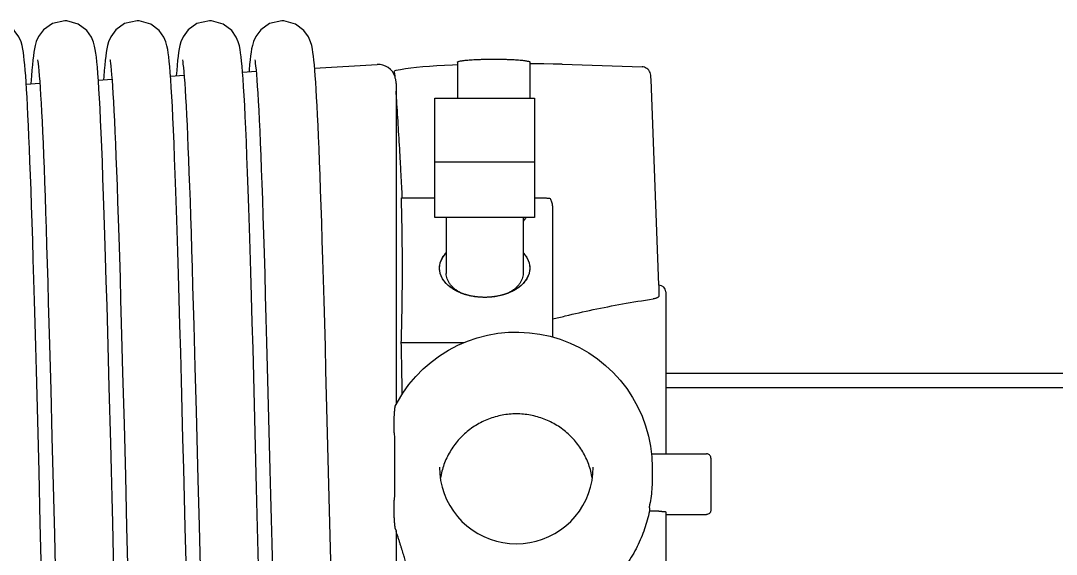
# Model space of a CAD drawing. Header units: millimetres. Extents: x 21899 to 38731, y -5425 to 3612.
# Drawn here: x 23101.3 to 23215.7, y -2717.9 to -2658.9 of the extents above; entities that cross this region are included whole.
import ezdxf

# ---------------------------------------------------------------- set-up
doc = ezdxf.new("R2010")
doc.units = ezdxf.units.MM

msp = doc.modelspace()

# ---------------------------------------------------------------- linework, layer by layer
at = {"color": 7, "linetype": 'Continuous'}
for p, q in [((23133.7877871757, -2664.150737961785), (23140.6802051057, -2663.767662277789)), ((23149.5734292887, -2663.498855008782), (23149.5734292887, -2667.464303093782)), ((23157.5734292887, -2663.498855008782), (23157.5734292887, -2667.464303093782)), ((23161.1460234167, -2663.739975011786), (23169.9620229057, -2664.022519087785)), ((23117.8574206067, -2665.036136399789), (23119.3594472827, -2664.952654825787)), ((23125.8246002027, -2664.593326226788), (23127.3216704107, -2664.510120129789)), ((23170.9452541807, -2665.17145278679), (23170.9256880877, -2664.929346004787)), ((23101.9188467407, -2665.921990992787), (23103.4261812817, -2665.838214411788)), ((23102.5014669337, -2665.020829907788), (23102.4415511397, -2665.892939454783)), ((23109.8893375287, -2665.478996786793), (23111.3943285327, -2665.395350457789)), ((23110.4964035707, -2665.090212009791), (23110.4718089827, -2665.446623437792)), ((23142.70066850571, -2665.259851249788), (23142.6926739777, -2665.233559325783)), ((23142.7911923917, -2665.870594674789), (23142.7911923917, -2701.358857403788)), ((23170.9588746397, -2665.415380142784), (23170.9452541807, -2665.17145278679)), ((23171.8234292887, -2688.163506202787), (23170.9588746397, -2665.415380142784)), ((23147.0734292887, -2680.676758032789), (23147.0734292887, -2667.464303093782)), ((23147.0734292887, -2667.464303093782), (23158.0734292887, -2667.464303093782)), ((23158.0734292887, -2667.464303093782), (23158.0734292887, -2680.676758032789)), ((23158.0734292887, -2674.569667749785), (23147.0734292887, -2674.569667749785)), ((23143.3738053597, -2678.493394066785), (23147.0734292887, -2678.493394066785)), ((23158.0734292887, -2678.493394066785), (23158.5734292887, -2678.493394066785)), ((23160.0734292887, -2679.707582259785), (23160.0734292887, -2693.900129589792)), ((23158.0734292887, -2680.676758032789), (23147.0734292887, -2680.676758032789)), ((23148.3234292887, -2680.676758032789), (23148.3234292887, -2686.857250842784)), ((23156.8234292887, -2680.676758032789), (23156.8234292887, -2686.857250842784)), ((23171.8234292887, -2688.163506202787), (23171.8234292887, -2689.35230443279)), ((23172.5734292887, -2688.913512414789), (23172.5734292887, -2706.805345631788)), ((23120.4306811787, -2692.608025868789), (23120.5564965037, -2697.239745420784)), ((23150.2541439657, -2694.532778329785), (23143.36044574071, -2694.532778329785)), ((23104.4894060247, -2694.748738679789), (23104.6228427377, -2699.744160841788)), ((23103.1851134797, -2703.142534015789), (23103.0401005637, -2697.609415732784)), ((23112.57246899571, -2697.839197748786), (23112.7218725567, -2703.543406856794)), ((23120.5564965037, -2697.239745420784), (23120.6845367967, -2702.103598620788)), ((23128.5566372727, -2697.24501836279), (23128.7053997637, -2702.907156692791)), ((23135.1851134797, -2703.142534015789), (23135.0401005637, -2697.609415732784)), ((23172.5734292887, -2697.913506202787), (23482.5734292887, -2697.913506202787)), ((23127.2204603967, -2704.511545099786), (23127.0579205837, -2698.280688166788)), ((23104.6228427377, -2699.744160841788), (23104.7587621437, -2704.973370753791)), ((23172.5734292887, -2699.473097693788), (23492.5734292887, -2699.473097693788)), ((23120.6845367967, -2702.103598620788), (23120.8790518617, -2709.672336034791)), ((23103.3308082867, -2708.818063973786), (23103.1851134797, -2703.142534015789)), ((23112.7218725567, -2703.543406856794), (23112.8694802117, -2709.297034436788)), ((23135.3308082867, -2708.818063973786), (23135.1851134797, -2703.142534015789)), ((23170.9887014767, -2706.805345631788), (23177.0734292887, -2706.805345631788)), ((23177.5734292887, -2707.305345631788), (23177.5734292887, -2713.035483740789)), ((23171.0734292887, -2708.301891389792), (23171.0734292887, -2709.755187286786)), ((23170.7703677457, -2712.786347301788), (23170.7703677457, -2713.175684292788)), ((23171.8234292887, -2713.175684292788), (23170.7703677457, -2713.175684292788)), ((23172.5734292887, -2713.238476854787), (23172.5734292887, -2735.413499990786)), ((23172.5734292887, -2713.535483740789), (23177.0734292887, -2713.535483740789)), ((23142.70066850571, -2715.073217720792), (23142.6926739777, -2715.054359015785)), ((23142.7911923917, -2715.299517305788), (23142.7911923917, -2757.299039531785))]:
    msp.add_line(p, q, dxfattribs=at)
at = {"color": 2, "linetype": 'Continuous'}
for p, q in [((23150.0023421667, -2689.054704799792), (23149.9752779627, -2689.044148084789)), ((23150.1707175467, -2689.117075883792), (23150.0023421737, -2689.054704802789)), ((23150.4888049657, -2689.220327913785), (23150.4551483957, -2689.210258063789)), ((23150.9944855467, -2689.349156477789), (23150.9652291047, -2689.342802009787)), ((23151.5075721437, -2689.440186814785), (23151.4834789657, -2689.436750973788)), ((23152.0537443007, -2689.496929842784), (23152.0145480747, -2689.494183029792)), ((23153.1323105027, -2689.494183029792), (23153.0931142767, -2689.496929842784)), ((23153.6633796127, -2689.436750973788), (23153.6392864347, -2689.440186814785)), ((23154.1816294737, -2689.342802009787), (23154.1523730317, -2689.349156477789)), ((23154.6917101837, -2689.210258063789), (23154.6580536137, -2689.220327913785)), ((23155.1445164117, -2689.054704799792), (23154.9761410397, -2689.117075880788)), ((23155.1715806157, -2689.044148085786), (23155.1445164127, -2689.054704799792))]:
    msp.add_line(p, q, dxfattribs=at)
at = {"color": 7, "linetype": 'Continuous'}
for points in [[(23101.8564385227, -2665.01169528979), (23101.8069665597, -2664.372277537792), (23101.7575069357, -2663.800973269785), (23101.7075526487, -2663.292133190787), (23101.6561888317, -2662.838492705787), (23101.6016217757, -2662.42984039779), (23101.5395764417, -2662.04806259979), (23101.4598243587, -2661.663684674788), (23101.34029739669, -2661.24134418979), (23101.1162180847, -2660.709388366786), (23100.6032800527, -2659.988120143784), (23099.6645271937, -2659.283278931785), (23098.3899452367, -2658.920946630789), (23098.17928712771, -2658.913506202787)], [(23106.1792815077, -2658.913506203784), (23104.8026683187, -2659.22987356179), (23103.82196757571, -2659.919190445786), (23103.2658649137, -2660.665110030788), (23103.0231888897, -2661.226768577786), (23102.9025573127, -2661.647786205789), (23102.8240705657, -2662.020355919785), (23102.7614778997, -2662.399160889787), (23102.7056078027, -2662.812328026785), (23102.6529161967, -2663.274179822789), (23102.6019396467, -2663.79152214579), (23102.5516506627, -2664.371772979788), (23102.5014669337, -2665.020829907788)], [(23111.0889615907, -2699.456359541788), (23111.0073766147, -2696.384186930789), (23110.9257709877, -2693.375605614792), (23110.8448391187, -2690.467583720792), (23110.7652748727, -2687.693589079785), (23110.6877679907, -2685.082591029788), (23110.6126900147, -2682.648457002791), (23110.5398509067, -2680.384331670788), (23110.4690020017, -2678.281166093782), (23110.39989269571, -2676.329991505789), (23110.3322704257, -2674.522195610787), (23110.2659667377, -2672.851855166789), (23110.2009765257, -2671.317051111788), (23110.1373063487, -2669.915448235794), (23110.0749520987, -2668.643820633786), (23110.0138937287, -2667.498092146789), (23109.9540865187, -2666.473360663784), (23109.89544676471, -2665.56390405779), (23109.8378943127, -2664.764029610787), (23109.7813658397, -2664.068113698786), (23109.7256195537, -2663.468342001792), (23109.6699514917, -2662.953290399792), (23109.6125839617, -2662.506158972787), (23109.5497529377, -2662.10516926279), (23109.4723187277, -2661.717284310786), (23109.3538382427, -2661.282478514791), (23109.1269838947, -2660.730224506793), (23108.6105961827, -2659.995929539788), (23107.6710717247, -2659.286647967792), (23106.3987395457, -2658.921578220792), (23106.1792855507, -2658.913506202787)], [(23114.1792817547, -2658.913506203784), (23112.7890628477, -2659.236307365785), (23111.8083412667, -2659.932959998792), (23111.2575674417, -2660.680553728789), (23111.0185306797, -2661.240591573785), (23110.8994372207, -2661.660806146787), (23110.8214686437, -2662.034510749787), (23110.7589632497, -2662.416157004789), (23110.7029525327, -2662.83388047779), (23110.6499588327, -2663.302271961782), (23110.5985150377, -2663.828819723787), (23110.5475395107, -2664.422309098789), (23110.4964035707, -2665.090212009791)], [(23117.8295417127, -2664.655605428788), (23117.7742910397, -2663.987260486787), (23117.7198535647, -2663.411149099784), (23117.6653140077, -2662.914064050792), (23117.6087848737, -2662.479390728791), (23117.5463766677, -2662.085997049786), (23117.4681596987, -2661.69919875479), (23117.3488767147, -2661.267242718788), (23117.1231464887, -2660.722756147787), (23116.6088787497, -2659.994091794792), (23115.6697643297, -2659.285973540786), (23114.3958143607, -2658.92136530379), (23114.1792860097, -2658.913506202787)], [(23122.1792818797, -2658.913506203784), (23120.7843431467, -2659.238556123792), (23119.8036604427, -2659.93772688979), (23119.2548249437, -2660.685702177785), (23119.0169375377, -2661.245355854788), (23118.8982375407, -2661.665847307786), (23118.8203605617, -2662.040578078786), (23118.7578477187, -2662.423743285786), (23118.7018206737, -2662.843122114786), (23118.6488572797, -2663.312795578788), (23118.5975268527, -2663.839642075787), (23118.5468030197, -2664.431412008789), (23118.5032992627, -2665.000238923787)], [(23125.8258895107, -2664.608807027786), (23125.7714936017, -2663.95567208779), (23125.7178866697, -2663.391845005784), (23125.6640264407, -2662.903271488789), (23125.6079930727, -2662.47385453879), (23125.5458516087, -2662.083035792786), (23125.4670582387, -2661.694450266785), (23125.34869215771, -2661.26667968579), (23125.1269613137, -2660.730180422792), (23124.6194202957, -2660.005415887785), (23123.6810541857, -2659.29182054179), (23122.40104936771, -2658.921748343791), (23122.1792843547, -2658.913506202787)], [(23130.1792814427, -2658.913506203784), (23128.8095138307, -2659.226663675787), (23127.8288245517, -2659.91232109679), (23127.2699354107, -2660.65760580879), (23127.0255506327, -2661.219820511791), (23126.9043195817, -2661.640489863787), (23126.8256879507, -2662.01162175579), (23126.7631021907, -2662.388259597787), (23126.7072575307, -2662.799027506788), (23126.6545287417, -2663.258960796784), (23126.6033993547, -2663.77572238679), (23126.5527815067, -2664.35795453979), (23126.5376198257, -2664.553697103789)], [(23133.8564385227, -2665.01169528979), (23133.80696655971, -2664.372277537792), (23133.7575069357, -2663.800973269785), (23133.7075526487, -2663.292133190787), (23133.6561888317, -2662.838492705787), (23133.6016217757, -2662.42984039779), (23133.5395764417, -2662.04806259979), (23133.4598243587, -2661.663684674788), (23133.3402973967, -2661.24134418979), (23133.1162180847, -2660.709388366786), (23132.6032800527, -2659.988120143784), (23131.6645271937, -2659.283278931785), (23130.3899452367, -2658.920946630789), (23130.1792871277, -2658.913506202787)], [(23103.1734897547, -2663.244471413791), (23103.1770043547, -2663.26544102379), (23103.2018401437, -2663.41926598779), (23103.2363540347, -2663.678791923785), (23103.2761991767, -2664.033334420792), (23103.3193341247, -2664.477691926784), (23103.3647599807, -2665.010105424788), (23103.4119243057, -2665.630291622789), (23103.4604951697, -2666.338645889789), (23103.5102583537, -2667.135824180785), (23103.5610663657, -2668.022502816786), (23103.6128115017, -2668.999232187789), (23103.6654108527, -2670.066343008782), (23103.7187975517, -2671.22388357379), (23103.7729154567, -2672.471576257785), (23103.8277187787, -2673.808861144784), (23103.8832203887, -2675.236224399787), (23103.9394760987, -2676.755125457787), (23103.9965450467, -2678.36708975379), (23104.0544882797, -2680.073640732788), (23104.1133682557, -2681.876244771784), (23104.1732484927, -2683.776251968784), (23104.2341933287, -2685.77483194179), (23104.2962677467, -2687.872903918791), (23104.3595332977, -2690.070921031782), (23104.42395646071, -2692.365472182786), (23104.4894060247, -2694.748738679789)], [(23111.1742045977, -2663.247345251782), (23111.1754726867, -2663.257162350792), (23111.1978240357, -2663.392279040791), (23111.2300910377, -2663.62824217979), (23111.2681158327, -2663.956941569786), (23111.3099286927, -2664.375624841787), (23111.3545634557, -2664.884977686788), (23111.4014720777, -2665.487035706787), (23111.4503302097, -2666.184643224793), (23111.5009287047, -2666.980943652788), (23111.55310282271, -2667.87874148079), (23111.6067234657, -2668.88051720879), (23111.6616877257, -2669.988390636785), (23111.7179097687, -2671.204032967786), (23111.7753152397, -2672.528598327788), (23111.8338377157, -2673.962669301787), (23111.8934286547, -2675.506539258788), (23111.9541723957, -2677.163517711788), (23112.0162333547, -2678.93922804879), (23112.07977926271, -2680.839688187787), (23112.1449794977, -2682.871144711784), (23112.2120046677, -2685.039911755784), (23112.2810208687, -2687.351997894782), (23112.3519627507, -2689.804902955782), (23112.4244516977, -2692.383316021786), (23112.4980871777, -2695.068467918785), (23112.57246899571, -2697.839197748786)], [(23119.1733464577, -2663.243890208791), (23119.1774707027, -2663.267997908793), (23119.2037533357, -2663.432375556784), (23119.2403242357, -2663.711588303786), (23119.2826312547, -2664.095699473788), (23119.3284048677, -2664.578810248788), (23119.3763320937, -2665.155999034791), (23119.4255805407, -2665.822390464791), (23119.47577240571, -2666.575770653786), (23119.5267450647, -2667.415572680789), (23119.5784074687, -2668.341637485786), (23119.6307095757, -2669.354037291787), (23119.6836260377, -2670.452966205785), (23119.7371469887, -2671.638666285786), (23119.7912726227, -2672.911373644785), (23119.8460098727, -2674.271276106791), (23119.9013703157, -2675.718477548786), (23119.9573688187, -2677.252966028786), (23120.01402263471, -2678.874583908788), (23120.0713507917, -2680.582998844789), (23120.1293736747, -2682.377674917787), (23120.1881127297, -2684.25784341679), (23120.2475902547, -2686.222472973788), (23120.3078292547, -2688.270238842788), (23120.3688533347, -2690.399491235783), (23120.4306811787, -2692.608025868789)], [(23127.1745678867, -2663.248792217792), (23127.1750801767, -2663.255071894791), (23127.1969645967, -2663.38659963479), (23127.2288718147, -2663.618572725785), (23127.26659045171, -2663.942775615791), (23127.3081204237, -2664.356328481788), (23127.3524803107, -2664.859810909789), (23127.3991111637, -2665.455132770783), (23127.4476806937, -2666.144999737788), (23127.4979735827, -2666.93240481979), (23127.5498154897, -2667.81991245779), (23127.6030656837, -2668.809675200786), (23127.6576099077, -2669.903431547786), (23127.71335116871, -2671.10242129279), (23127.77020407571, -2672.407321562789), (23127.8280912487, -2673.818198210787), (23127.8869421867, -2675.334501421787), (23127.9467827437, -2676.957577850788), (23128.0077974357, -2678.693094887787), (23128.0701881157, -2680.547698536788), (23128.1341583457, -2682.528495498789), (23128.1999129377, -2684.642888664786), (23128.2676576467, -2686.898385560789), (23128.3375589627, -2689.300977136789), (23128.4093618277, -2691.840978677787), (23128.4825583037, -2694.497109145786), (23128.5566372727, -2697.24501836279)], [(23149.5734292887, -2663.794308662787), (23149.0133086427, -2663.818989987785), (23148.1321365207, -2663.865014746787), (23147.2912326297, -2663.916485357791), (23146.4945085477, -2663.973247932789), (23145.7454352967, -2664.035184195791), (23145.0469011817, -2664.10225819779), (23144.4009629987, -2664.174609495787), (23143.8083444427, -2664.252760625788), (23143.2672277477, -2664.338156549786), (23142.7694953597, -2664.43495385779), (23142.5680723237, -2664.481684408785)], [(23161.1460234167, -2663.739975011786), (23160.1431187327, -2663.71138218279), (23159.1181994557, -2663.689150524786), (23158.0767834457, -2663.673385115786), (23157.5734292887, -2663.668912263785)], [(23119.06947252071, -2698.717295379787), (23118.9861928157, -2695.596507859789), (23118.9040011697, -2692.585468598789), (23118.8233344777, -2689.70906528579), (23118.74462912871, -2686.988877097787), (23118.6682707177, -2684.441117332784), (23118.5942367587, -2682.065479765786), (23118.5223061137, -2679.854146792788), (23118.4522548357, -2677.799018282787), (23118.3838569407, -2675.892030322788), (23118.3168913587, -2674.125580274786), (23118.2512667267, -2672.49568193179), (23118.1869987967, -2671.000581666785), (23118.1240992497, -2669.637666695789), (23118.0625688207, -2668.403420992787), (23118.0023919227, -2667.293468631791), (23117.94352780371, -2666.302602050791), (23117.8859189247, -2665.425122154784), (23117.8295417127, -2664.655605428788)], [(23127.0579205837, -2698.280688166788), (23126.9760322347, -2695.220309752791), (23126.8946428167, -2692.247542007784), (23126.8144351187, -2689.397015653785), (23126.7360912737, -2686.699363768786), (23126.6600935257, -2684.173997860789), (23126.5863422947, -2681.817989853787), (23126.5146315837, -2679.624141843788), (23126.4447538477, -2677.584976423788), (23126.3764994527, -2675.692993280785), (23126.30967600671, -2673.941394771786), (23126.2442419897, -2672.327322877785), (23126.1802221437, -2670.848914841788), (23126.1176339797, -2669.503328127788), (23126.0564840347, -2668.286785567785), (23125.9967625537, -2667.194624566788), (23125.9384377687, -2666.221379851786), (23125.8814917277, -2665.361493859791), (23125.8258895107, -2664.608807027786)], [(23170.9256881137, -2664.92934554579), (23170.9016842747, -2664.785762615787), (23170.8570491057, -2664.647089863787), (23170.7924933257, -2664.515953940785), (23170.7090481767, -2664.395053852788), (23170.6082281407, -2664.287163423791), (23170.4919499787, -2664.194841259787), (23170.3626372317, -2664.120442456793), (23170.22294408869, -2664.065879300791), (23170.0762728527, -2664.032763058787), (23169.9620517477, -2664.022520015789)], [(23103.0401005637, -2697.609415732784), (23102.9685406337, -2694.943616756786), (23102.8979796547, -2692.367912211785), (23102.8286932507, -2689.897494052786), (23102.7609567887, -2687.545662254788), (23102.6949785217, -2685.321430187791), (23102.6307077387, -2683.22362401779), (23102.5680306657, -2681.248405332788), (23102.5068328397, -2679.391617963784), (23102.4469989337, -2677.648915603788), (23102.3884124937, -2676.015871652789), (23102.3309639387, -2674.488289707786), (23102.2745954357, -2673.063344810786), (23102.2192676917, -2671.738530217788), (23102.1649378627, -2670.511093767791), (23102.1115581397, -2669.378069900786), (23102.0590736937, -2668.336304860788), (23102.00741948871, -2667.382471662788), (23101.9565085527, -2666.512962242787), (23101.9062232217, -2665.723908746784), (23101.8564385227, -2665.01169528979)], [(23135.0401005637, -2697.609415732784), (23134.9685406337, -2694.943616756786), (23134.8979796547, -2692.367912211785), (23134.8286932507, -2689.897494052786), (23134.7609567887, -2687.545662254788), (23134.6949785217, -2685.321430187791), (23134.6307077387, -2683.22362401779), (23134.5680306657, -2681.248405332788), (23134.5068328397, -2679.391617963784), (23134.4469989337, -2677.648915603788), (23134.3884124937, -2676.015871652789), (23134.3309639387, -2674.488289707786), (23134.2745954357, -2673.063344810786), (23134.2192676917, -2671.738530217788), (23134.1649378627, -2670.511093767791), (23134.1115581397, -2669.378069900786), (23134.0590736937, -2668.336304860788), (23134.0074194887, -2667.382471662788), (23133.9565085527, -2666.512962242787), (23133.9062232217, -2665.723908746784), (23133.8564385227, -2665.01169528979)], [(23142.6920243347, -2701.545982746788), (23142.93232971671, -2701.092538072788), (23143.5325413577, -2700.098832421785), (23144.2082404887, -2699.154477386788), (23144.9553715707, -2698.265151825786), (23145.7694237867, -2697.436231838788), (23146.6455327177, -2696.672679721787), (23147.5783925567, -2695.979127396788), (23148.5624175357, -2695.359732926789), (23149.5916669207, -2694.818242022784), (23150.6599493287, -2694.357915368792), (23151.7608388827, -2693.981526115787), (23152.8876914447, -2693.691348189788), (23154.0337388307, -2693.489126447786), (23155.1920626257, -2693.376083163786), (23156.3556925117, -2693.352898195788), (23157.5176200607, -2693.419710826785), (23158.6708425007, -2693.576116786784), (23159.8084175447, -2693.821172006787), (23160.9234984547, -2694.15339914679), (23162.0093562907, -2694.570788834784), (23163.0594782987, -2695.070833713786), (23164.0675123947, -2695.650503377788), (23165.0274214907, -2696.306319669786), (23165.9334120077, -2697.034318886786), (23166.7800402547, -2697.830118685788), (23167.5622204807, -2698.688932517785), (23168.2752335757, -2699.605569689784), (23168.9148154647, -2700.57454085479), (23169.4770987367, -2701.589977781792), (23169.9587234827, -2702.645802075787), (23170.3567866127, -2703.735643288792), (23170.6688993187, -2704.852950777788), (23170.89318715171, -2705.991008326791), (23171.0283007547, -2707.142961681786), (23171.0734292887, -2708.301891389792)], [(23119.3214644007, -2708.45200037279), (23119.2375460547, -2705.175438982793), (23119.06947252071, -2698.717295379787)], [(23111.6150948997, -2719.946796844788), (23111.4747431557, -2714.467160041788), (23111.4017628287, -2711.602144762788), (23111.3266689097, -2708.655873584788), (23111.2492893807, -2705.632474409789), (23111.0889615907, -2699.456359541788)], [(23128.7053997637, -2702.907156692791), (23128.8515665017, -2708.595108349788), (23128.9224681667, -2711.37619269379), (23128.9917273717, -2714.095536417788), (23129.0594552617, -2716.749537611789), (23129.25456738471, -2724.298010201792)], [(23104.7587621437, -2704.973370753791), (23104.8960858567, -2710.340580890794), (23104.9649380687, -2713.043906514789), (23105.0337381647, -2715.742873626785), (23105.1706458857, -2721.075627077787)], [(23127.5954218537, -2719.182962759785), (23127.4517238957, -2713.563887376784), (23127.3768580767, -2710.624332734786), (23127.2204603967, -2704.511545099786)], [(23177.5734292887, -2707.305345631788), (23177.5659379047, -2707.219117655792), (23177.5450676237, -2707.13934177079), (23177.5125436027, -2707.066225118791), (23177.4696632377, -2707.000388817791), (23177.4188766737, -2706.943867962787), (23177.3536698217, -2706.891262011786), (23177.2868828847, -2706.853197909784), (23177.2110567347, -2706.824659989792), (23177.1266990047, -2706.808191392784), (23177.0734292887, -2706.805345631788)], [(23119.6491516507, -2721.264549804788), (23119.4873228337, -2714.960473428788), (23119.3214644007, -2708.45200037279)], [(23147.5734292887, -2708.301891389792), (23147.6057935767, -2709.040073398786), (23147.7026385707, -2709.772626126791), (23147.8632206857, -2710.493956586792), (23148.0863140057, -2711.198581395782), (23148.3702095347, -2711.881122702785), (23148.7127379177, -2712.536386162787), (23149.1112873737, -2713.159391681789), (23149.5628031437, -2713.745382450792), (23150.06386345971, -2714.289931192785), (23150.6106136427, -2714.788863718788), (23151.1989245217, -2715.238425390789), (23151.8242879187, -2715.635180746789), (23152.4819625897, -2715.976131967787), (23153.1669381387, -2716.258688177792), (23153.8740033737, -2716.48070637879), (23154.5977931517, -2716.640505906786), (23155.33279361871, -2716.736872242787), (23156.0734292897, -2716.769076092789)], [(23156.0734292897, -2716.769076092789), (23156.8140373737, -2716.736874646786), (23157.5490195987, -2716.640513953784), (23158.2727998967, -2716.48072113679), (23158.9798635097, -2716.258708812786), (23159.6648441027, -2715.976156062783), (23160.3225288657, -2715.635204776789), (23160.9479054677, -2715.238445325786), (23161.5362307437, -2714.788875576787), (23162.0829946837, -2714.289931625784), (23162.5840665777, -2713.745369224789), (23163.0355906057, -2713.15936408879), (23163.4341443397, -2712.536345318784), (23163.7766729457, -2711.881071656784), (23164.0605651337, -2711.198525139787), (23164.2836526437, -2710.493901765783), (23164.4442280697, -2709.772580591789), (23164.5410674147, -2709.040045937787), (23164.5734292887, -2708.301891389792)], [(23103.6168421487, -2720.014548064786), (23103.4751465067, -2714.482981397787), (23103.3308082867, -2708.818063973786)], [(23112.8694802117, -2709.297034436788), (23113.0131813507, -2714.937158627787), (23113.1527181597, -2720.381801830788)], [(23135.6168421487, -2720.014548064786), (23135.4751465067, -2714.48298139679), (23135.3308082867, -2708.818063973786)], [(23120.8790518617, -2709.672336034791), (23121.0092239157, -2714.781961911789), (23121.2032753117, -2722.333842722788)], [(23177.5734292887, -2713.035483740789), (23177.5660867277, -2713.120857324788), (23177.5442200857, -2713.203876216789), (23177.5083121617, -2713.28221616179), (23177.4591327547, -2713.353654822788), (23177.3979050687, -2713.415898604786), (23177.3262626947, -2713.466848167789), (23177.2462619957, -2713.504662657791), (23177.1604346907, -2713.527855612791), (23177.0734292887, -2713.535483740789)]]:
    msp.add_lwpolyline(points, dxfattribs=at)
at = {"color": 2, "linetype": 'Continuous'}
for points in [[(23148.3227063457, -2687.985313344785), (23147.9172783127, -2687.461719651788), (23147.6615455637, -2686.888381484789), (23147.57345197671, -2686.294440469786), (23147.6560041227, -2685.700167398785), (23147.9063845567, -2685.125844396784), (23148.3227064737, -2684.584108780788)], [(23156.8241522327, -2684.584108912788), (23157.2295802657, -2685.107702605792), (23157.4853130147, -2685.681040772792), (23157.5734066017, -2686.274981787787), (23157.4908544557, -2686.869254858788), (23157.2404740217, -2687.443577860789), (23156.8241521047, -2687.985313476785)], [(23149.9752779627, -2689.044148085786), (23149.6551950317, -2688.907261195791), (23149.3523136187, -2688.754915695785), (23149.0559934607, -2688.580092599785), (23148.7937360947, -2688.39901727679), (23148.5434028327, -2688.196404093791), (23148.3227063287, -2687.985313325788)], [(23156.8241522327, -2687.985313344785), (23156.6096425407, -2688.19095033379), (23156.3713414087, -2688.385351004787), (23156.0982965367, -2688.575331144786), (23155.8158492807, -2688.74325865679), (23155.5001566027, -2688.90330928979), (23155.1715805867, -2689.044148096787)], [(23150.4551483947, -2689.210258063789), (23150.4078366227, -2689.195769246786), (23150.3607623327, -2689.180961199791), (23150.3139306867, -2689.16583554679), (23150.2673468197, -2689.150393944788), (23150.2210158407, -2689.13463808979), (23150.17071753871, -2689.117075880788)], [(23150.9652291047, -2689.342802009787), (23150.8992845737, -2689.327999944786), (23150.8173143807, -2689.30866339079), (23150.73587911569, -2689.288405711786), (23150.6550035877, -2689.267233078785), (23150.5747124297, -2689.245151939789), (23150.4888049717, -2689.220327915786)], [(23151.4834789657, -2689.436750973788), (23151.4154531917, -2689.426613722784), (23151.3307399837, -2689.413081045788), (23151.2464053117, -2689.398595436791), (23151.1624748637, -2689.383161308791), (23151.0789742057, -2689.366783362786), (23150.9944855447, -2689.349156476792)], [(23152.0145480757, -2689.494183029792), (23151.9452291287, -2689.488829766788), (23151.8587542477, -2689.481259908784), (23151.7724970647, -2689.472716350787), (23151.6864838517, -2689.463201695786), (23151.6007408117, -2689.452718841787), (23151.5075721467, -2689.440186815789)], [(23152.5734292887, -2689.514422335787), (23152.5036183877, -2689.514107516787), (23152.4163754937, -2689.512828668785), (23152.3291804407, -2689.51056650479), (23152.2420597867, -2689.507321713785), (23152.1550400727, -2689.50309528479), (23152.0537442877, -2689.496929841787)], [(23153.0931142777, -2689.496929842784), (23153.0236308237, -2689.50130364379), (23152.9366546707, -2689.505888973787), (23152.8495678767, -2689.50949310179), (23152.7623969677, -2689.512114930791), (23152.6751684977, -2689.513753660789), (23152.5734292767, -2689.514422335787)], [(23153.6392864347, -2689.440186814785), (23153.5709762537, -2689.449491943788), (23153.4853166137, -2689.46025552579), (23153.3993792047, -2689.470051804792), (23153.3131902027, -2689.478877799784), (23153.2267758617, -2689.486730819788), (23153.1323105057, -2689.494183029792)], [(23154.1523730317, -2689.349156477789), (23154.0859804777, -2689.363097885785), (23154.00257664071, -2689.379680394786), (23153.9187374707, -2689.39532014679), (23153.83448850671, -2689.410012376788), (23153.7498554127, -2689.423752609788), (23153.6633796107, -2689.436750973788)], [(23154.6580536127, -2689.220327913785), (23154.59439642471, -2689.23884249179), (23154.5142723497, -2689.261175424786), (23154.4335570757, -2689.28260169679), (23154.3522751887, -2689.303114782788), (23154.2704514487, -2689.322708433787), (23154.1816294807, -2689.342802007786)], [(23154.9761410317, -2689.117075883792), (23154.9300920077, -2689.13317292779), (23154.8837845487, -2689.148957606785), (23154.8372237327, -2689.164428188787), (23154.79041466671, -2689.179582977786), (23154.7433624827, -2689.194420310787), (23154.6917101757, -2689.210258066787)]]:
    msp.add_lwpolyline(points, dxfattribs=at)
at = {"color": 7, "linetype": 'Continuous'}
for centre, radius, start, end in [((23140.7911923917, -2665.764580358789), 2, 18.72167423191033, 93.18118572554101), ((23171.8234292887, -2688.913506202787), 0.75, 0, 90)]:
    msp.add_arc(centre, radius, start, end, dxfattribs=at)
for points, start_tangent, end_tangent in [([(23149.5740623867, -2663.49877991179), (23149.5740461917, -2663.493021197786), (23149.6046977947, -2663.457401226793), (23149.6812162567, -2663.422260342786), (23149.8027172367, -2663.388004670787), (23149.9677965247, -2663.355030105786), (23150.1745462757, -2663.323717736786), (23150.4205770567, -2663.294429441785), (23150.70304546171, -2663.267503705787), (23151.0186869737, -2663.243251709786), (23151.3638536947, -2663.221953734786), (23151.7345565057, -2663.203855921785), (23152.1265111647, -2663.189167424784), (23152.5351878297, -2663.178057997788), (23152.9558634007, -2663.170656031785), (23153.3836761137, -2663.167047069788), (23153.8136817227, -2663.167272816785), (23154.2409106437, -2663.171330661784), (23154.6604253877, -2663.179173707789), (23155.0673776267, -2663.190711307785), (23155.4570642187, -2663.205810119785), (23155.8249815687, -2663.224295645787), (23156.1668776727, -2663.245954244785), (23156.4788012627, -2663.270535605787), (23156.7571474697, -2663.297755640788), (23156.9986994797, -2663.32729976679), (23157.2006657187, -2663.358826541787), (23157.3607121037, -2663.391971607789), (23157.4769890247, -2663.426351910786), (23157.5481527167, -2663.461570115791), (23157.5733807897, -2663.497219207786), (23157.5733712147, -2663.498849868784)], (-0.08337077279999998, 0.7631283381), (-0.03070086000000001, -0.7359548829999998)), ([(23142.61595922871, -2664.674682468789), (23142.6130190937, -2664.662527498784), (23142.6022421687, -2664.61898922179), (23142.5920274367, -2664.579344138789), (23142.5829258167, -2664.544791921786), (23142.5806978967, -2664.515131297785)], (-0.003636104000000001, 0.01523545470000001), (0.0023377463, 0.0008809008000000001)), ([(23142.6845401157, -2665.111817786792), (23142.6793729757, -2665.047727885789), (23142.6725815467, -2664.98503407679), (23142.6643807307, -2664.924009635792), (23142.6550618657, -2664.865279234788), (23142.6450768287, -2664.810071065784), (23142.6346933177, -2664.758350527789), (23142.6239430507, -2664.709160271786), (23142.61595922871, -2664.674682468789)], (-0.002928925799999999, 0.04419275889999999), (-0.0102493402, 0.04294523970000001)), ([(23142.6187929097, -2664.958751986787), (23142.6257476467, -2664.82758357379), (23142.6161852907, -2664.674662574786)], (0.003106779399999999, 0.02831590069999999), (-0.003678644, 0.02826011260000001)), ([(23142.6852601807, -2665.12267436179), (23142.6845401157, -2665.111817786792)], (-7.205940000000001e-05, 0.001085654), (-7.195340000000001e-05, 0.001085661)), ([(23142.6926739777, -2665.233559325783), (23142.6886011667, -2665.172841499787), (23142.6852601807, -2665.12267436179)], (-0.0007466203, 0.0110881451), (-0.0007360136000000002, 0.0110888543)), ([(23142.7911923007, -2665.870808994785), (23142.79079827471, -2665.83064387079), (23142.7836382667, -2665.694695826789), (23142.76683676871, -2665.553965211782), (23142.7394590167, -2665.408663839788), (23142.70066850571, -2665.259851249788)], (3.001800000000002e-06, 0.06197865820000002), (-0.01769663030000001, 0.05938635180000004)), ([(23143.4749735777, -2678.493368544785), (23143.4079951147, -2677.18719586079), (23143.3143560827, -2675.428840940784), (23143.2251128397, -2673.818693660791), (23143.1370785727, -2672.286408706788), (23143.0469359667, -2670.769431085786), (23142.9538090567, -2669.252344568786), (23142.8578330527, -2667.737356529791), (23142.7915171417, -2666.717084959791)], (-0.05942027300000003, 1.1781237973), (-0.07729022559999998, 1.1770864209)), ([(23143.36044574071, -2694.532778329785), (23143.3972792177, -2693.202341154787), (23143.4277667937, -2691.870816857789), (23143.45186034971, -2690.536979338789), (23143.46949339371, -2689.199795072791), (23143.4805867067, -2687.858567313788), (23143.4850566517, -2686.514937114787), (23143.4828668047, -2685.170978398792), (23143.4740349497, -2683.828691145785), (23143.4586307467, -2682.489996801787), (23143.4367415587, -2681.155114661788), (23143.4084439747, -2679.823204772789), (23143.3738053597, -2678.493394066785)], (0.04820665369999999, 1.6034435824), (-0.04559330819999997, 1.603520019699998)), ([(23158.5734292887, -2678.493394066785), (23158.7161467597, -2678.494193256784), (23158.8606406947, -2678.496653555785), (23159.0048708077, -2678.500838438786), (23159.1485096607, -2678.506855298789), (23159.2901897187, -2678.514807627786), (23159.4281182557, -2678.52478888479), (23159.5620558527, -2678.537071094792), (23159.6895696857, -2678.551867920791), (23159.8067197537, -2678.56928501979)], (0.1236789257, 0), (0.1219367908, -0.0206856402)), ([(23159.8067197537, -2678.56928501979), (23159.8945114217, -2678.750458846787), (23159.9675971787, -2678.95397254079), (23160.0237918697, -2679.180714569784), (23160.0603200117, -2679.432013725791), (23160.0734292887, -2679.707582259785)], (0.05733025170000002, -0.103249699), (0, -0.1180985102)), ([(23157.12918897771, -2680.676893075792), (23156.8922272457, -2681.042974716789), (23156.8270100077, -2681.128846827787)], (-0.0267352806, -0.04740066739999999), (-0.0335445181, -0.04284636770000001)), ([(23147.5734423757, -2686.284711128787), (23147.5807622197, -2686.109858088786), (23147.6392966767, -2685.76220200179), (23147.7556793267, -2685.420671855785), (23147.9285456897, -2685.089271779785), (23148.1558690667, -2684.771887137789), (23148.3191058857, -2684.58786750179)], (0, 0.1900540245), (0.1312557863999999, 0.1373041684999999)), ([(23156.8277526927, -2684.58786750179), (23156.9909895117, -2684.771887137789), (23157.2183128887, -2685.089271779785), (23157.3911792517, -2685.420671855785), (23157.5075619017, -2685.76220200179), (23157.56609635871, -2686.109858088786), (23157.5734162027, -2686.284711128787)], (0.1312557863999999, -0.1373041684999999), (0, -0.1900540245)), ([(23148.3191058857, -2687.98155475579), (23148.1558690667, -2687.797535119784), (23147.9285456897, -2687.480150477788), (23147.7556793267, -2687.148750401788), (23147.6392966767, -2686.807220255791), (23147.5807622197, -2686.459564168787), (23147.5734423757, -2686.284711128787)], (-0.1312557863999999, 0.1373041684999999), (0, 0.1900540245)), ([(23157.5734162027, -2686.284711128787), (23157.56609635871, -2686.459564168787), (23157.5075619017, -2686.807220255791), (23157.3911792517, -2687.148750401788), (23157.2183128887, -2687.480150477788), (23156.9909895117, -2687.797535119784), (23156.8277526927, -2687.98155475579)], (0, -0.1900540245), (-0.1312557863999999, -0.1373041684999999)), ([(23149.9184519237, -2689.000922390793), (23149.5682254687, -2688.798438934786), (23149.2506454887, -2688.56888904379), (23148.9748514427, -2688.317814308788), (23148.7443116007, -2688.048372141786), (23148.56192513571, -2687.763950932787), (23148.4299856627, -2687.468127443784), (23148.3501523967, -2687.164621827791), (23148.3234292887, -2686.857250842784)], (-0.2495653453, 0.1289645987), (0, 0.2811533375)), ([(23156.8234292887, -2686.857250842784), (23156.7967061817, -2687.164621827791), (23156.71687291571, -2687.468127443784), (23156.5849334427, -2687.763950932787), (23156.4025469777, -2688.048372141786), (23156.1720071357, -2688.317814308788), (23155.89621308971, -2688.56888904379), (23155.5786331097, -2688.798438934786), (23155.22840665471, -2689.000922390793)], (0, -0.2811533375), (-0.2495653453, -0.1289645987)), ([(23149.9088224067, -2689.017580121787), (23149.5475582137, -2688.855861824786), (23149.1349319947, -2688.629466905792), (23148.7626190137, -2688.375581867784), (23148.4349842987, -2688.097183282787), (23148.3191058857, -2687.98155475579)], (-0.1770333127, 0.0720170581), (-0.1321084583, 0.1381961323)), ([(23149.92359763171, -2689.003577258789), (23149.9184519237, -2689.000922390793)], (-0.0005147409000000002, 0.0002651539), (-0.0005144002, 0.0002658197999999999)), ([(23150.1266359847, -2689.101910417785), (23149.92359763171, -2689.003577258789)], (-0.0205375683, 0.0093407067), (-0.02005794880000001, 0.01033227200000001)), ([(23155.2232609467, -2689.003577258789), (23155.0202225937, -2689.101910417785)], (-0.02005794880000001, -0.01033227200000001), (-0.0205375683, -0.0093407067)), ([(23155.22840665471, -2689.000922390793), (23155.2232609467, -2689.003577258789)], (-0.0005144002, -0.0002658197999999999), (-0.0005147409000000002, -0.0002651539)), ([(23156.8277526927, -2687.98155475579), (23156.7118742797, -2688.097183282787), (23156.3842395647, -2688.375581867784), (23156.01192658371, -2688.629466905792), (23155.5993003647, -2688.855861824786), (23155.2380361717, -2689.017580121787)], (-0.1321084583, -0.1381961323), (-0.1770333127, -0.0720170581)), ([(23150.1271849737, -2689.101486753783), (23149.9956600037, -2689.052112353786), (23149.9088224067, -2689.017580121787)], (-0.0219942502, 0.0079700875), (-0.02167047890000001, 0.008815539400000004)), ([(23152.5734292887, -2689.514422335787), (23152.0328341967, -2689.495489630785), (23151.4985770877, -2689.438913482789), (23150.9769216387, -2689.345357196786), (23150.4739837817, -2689.215917632786), (23150.1271849737, -2689.101486753783)], (-0.2492619320999999, 0), (-0.2344112929, 0.08494395110000003)), ([(23155.0196736047, -2689.101486753783), (23154.6728747967, -2689.215917632786), (23154.1699369397, -2689.345357196786), (23153.6482814907, -2689.438913482789), (23153.1140243817, -2689.495489630785), (23152.5734292887, -2689.514422335787)], (-0.2344112929, -0.08494395110000003), (-0.2492619320999999, 0)), ([(23155.2380361717, -2689.017580121787), (23155.1511985747, -2689.052112353786), (23155.0196736047, -2689.101486753783)], (-0.02167047890000001, -0.008815539400000004), (-0.0219942502, -0.0079700875)), ([(23161.4740309627, -2691.570854911794), (23164.5496681257, -2690.872799480787), (23167.7952055057, -2690.241124597787), (23171.1973029337, -2689.68291587179)], (0.9625542108000003, 0.234842592), (0.9799097602999997, 0.1464189651000003)), ([(23171.8234292887, -2689.352520425791), (23171.8140799777, -2689.398561758784), (23171.7863535657, -2689.444598253789), (23171.7413568337, -2689.489208660789), (23171.6801505987, -2689.53169904079), (23171.6041890887, -2689.571175465784), (23171.5161554067, -2689.606467743792), (23171.4175499057, -2689.637194554789), (23171.3102315157, -2689.662867895788), (23171.1973031967, -2689.682915828789)], (2.256e-07, -0.07473678549999999), (-0.07391619200000005, -0.0110446214)), ([(23160.0734292887, -2691.871861319787), (23160.7712258367, -2691.732209144788), (23161.4740310527, -2691.570854888787)], (0.1408792898, 0.0260766941), (0.1391895692, 0.0339592709)), ([(23143.4657308377, -2700.209706613789), (23143.4629623007, -2700.017412710784), (23143.44171736571, -2698.653950279791), (23143.4170072537, -2697.255881873783), (23143.38955109371, -2695.867300562788), (23143.36044574071, -2694.532778329785)], (-0.008090635400000004, 0.5677345597000001), (-0.01294409699999999, 0.5676445153999998)), ([(23142.5817549507, -2704.493480673789), (23142.5732863397, -2704.125074130783), (23142.5687841297, -2703.794186578789), (23142.5679771557, -2703.497077478789), (23142.5703921907, -2703.229922625791), (23142.5755119397, -2702.988706421786), (23142.5828552747, -2702.769996640791), (23142.5919042167, -2702.572807835788), (23142.6020697457, -2702.397366204788), (23142.6128171987, -2702.24284184279), (23142.6237366557, -2702.107442921793), (23142.6345036097, -2701.989434739788), (23142.6449171097, -2701.886749908788), (23142.6549338547, -2701.796814193784), (23142.6642911627, -2701.719718479786), (23142.6725295707, -2701.657099933787), (23142.6793521357, -2701.609177221786), (23142.6845401157, -2701.575750549791)], (-0.007862944, 0.2921866296999999), (0.04731710929999999, 0.2884370705)), ([(23142.6845401157, -2701.575750549791), (23142.6920091437, -2701.54595032579)], (0.0004964792, 0.0030264532), (0.0014894653, 0.002668493699999999)), ([(23156.0734292887, -2702.405662319792), (23155.28914823371, -2702.441796572786), (23154.5115583877, -2702.549891044788), (23153.7472938737, -2702.729023513786), (23153.0028751267, -2702.977665683788), (23152.2846532647, -2703.293696226787), (23151.5987559047, -2703.674418883786), (23150.9510348797, -2704.116585460792), (23150.3470163187, -2704.616423549787), (23149.7918534927, -2705.169668708792), (23149.2902828577, -2705.771600844791), (23148.8465836357, -2706.417084483788), (23148.46454131271, -2707.100612589786), (23148.1474153397, -2707.816353538788), (23147.8979113227, -2708.55820088379), (23147.7181579417, -2709.31982544379), (23147.6711577817, -2709.595513269787)], (-1.2038684543, 0), (-0.1827054368000001, -1.1903599299)), ([(23164.4757015067, -2709.595517894786), (23164.4287006367, -2709.31982544379), (23164.2489472557, -2708.55820088379), (23163.9994432387, -2707.816353538788), (23163.6823172657, -2707.100612589786), (23163.3002749427, -2706.417084483788), (23162.8565757207, -2705.771600844791), (23162.3550050857, -2705.169668708792), (23161.7998422597, -2704.616423549787), (23161.1958236987, -2704.116585460792), (23160.5481026737, -2703.674418883786), (23159.8622053137, -2703.293696226787), (23159.1439834517, -2702.977665683788), (23158.3995647047, -2702.729023513786), (23157.6353001907, -2702.549891044788), (23156.8577103447, -2702.441796572786), (23156.0734292887, -2702.405662319792)], (-0.1827048482999999, 1.1903604937), (-1.203868922, 0)), ([(23142.5817552257, -2704.493492721786), (23142.6002044417, -2705.301111942785), (23142.6139929727, -2706.192651177787), (23142.62261275871, -2707.155298668784), (23142.6257383897, -2708.160687783786), (23142.6231883457, -2709.180905046787), (23142.6147970927, -2710.177364668789), (23142.6007735667, -2711.106523311786), (23142.5817552007, -2711.944200127788)], (0.02004505149999999, -0.7448731735999999), (-0.02004505149999999, -0.7448731735999999)), ([(23171.0734277657, -2709.755187286786), (23171.0650147997, -2710.255810343786), (23170.9977553487, -2711.254812072782), (23170.8636287467, -2712.246551682789)], (0, -0.2503138436), (-0.041851456, -0.2467412945999999)), ([(23142.6845401157, -2715.002555487788), (23142.6790392357, -2714.955178968785), (23142.6717450337, -2714.891820934785), (23142.6629888047, -2714.812990773784), (23142.6532114997, -2714.720113151789), (23142.6429978107, -2714.616325574783), (23142.6325433277, -2714.501258650789), (23142.6218816697, -2714.372265768785), (23142.6111551587, -2714.226804347791), (23142.6006218487, -2714.062416833791), (23142.5906660517, -2713.876849433787), (23142.5817934077, -2713.668155993788), (23142.5746913457, -2713.438192890784), (23142.5699608527, -2713.191379173784), (23142.5679132247, -2712.924590300785), (23142.5689169957, -2712.631673446785), (23142.57341391371, -2712.306762019785), (23142.5817549507, -2711.944211144788)], (-0.0349231984, 0.3042999022), (0.008239689899999998, 0.3061864918999999)), ([(23170.7703677457, -2712.786347301788), (23170.7752577277, -2712.749649463783), (23170.78122645171, -2712.714116022786), (23170.7892511617, -2712.668389227789), (23170.7992087207, -2712.612682536792), (23170.8106773877, -2712.548812284784), (23170.8231641817, -2712.47896788479), (23170.8364568187, -2712.403831546786), (23170.8501192617, -2712.325446463788), (23170.8636287467, -2712.246551682789)], (0, 0.0547825282), (0.009161185799999999, 0.0540110921)), ([(23170.7703677457, -2713.175684292788), (23170.5385108007, -2714.154224410786), (23170.2381311447, -2715.131677374784), (23169.8668020057, -2716.105406466786), (23169.4220227617, -2717.071644460784), (23168.9016093217, -2718.025197091783), (23168.30426102271, -2718.959162198787), (23167.6303252767, -2719.86474493579), (23166.8827067777, -2720.731316891792), (23166.0677162897, -2721.54692246979), (23165.1954614857, -2722.299393418785), (23164.2793194217, -2722.977988357788), (23163.3343237767, -2723.575076475785), (23162.37490733271, -2724.087157793789), (23161.4128744717, -2724.514777378785), (23160.4563007097, -2724.861487523785), (23159.5094615147, -2725.132417023788), (23158.5734292887, -2725.332969290788)], (-0.3628607419000001, -1.7901059811), (-1.7978010018, -0.3225816168999999)), ([(23171.8234292887, -2713.175684292788), (23171.92104210771, -2713.176218254785), (23172.0170411467, -2713.177812114789), (23172.1097209507, -2713.180437999787), (23172.1975791317, -2713.184054002786), (23172.2791400347, -2713.188602332784), (23172.3529964887, -2713.19400867379), (23172.4178264337, -2713.200179969785), (23172.4725229477, -2713.207014881789), (23172.5161133187, -2713.214397751786), (23172.5734292887, -2713.238476854787)], (0.0756642391, 0), (0, -0.0756642391)), ([(23142.6885035097, -2715.033073479784), (23142.6845401157, -2715.002555487788)], (-0.0004822035999999999, 0.0030385944), (-0.0003505318000000001, 0.0030543249)), ([(23142.6926739777, -2715.054359015785), (23142.6885035097, -2715.033073479784)], (-0.0005078994, 0.0021091557), (-0.0003402694, 0.0021441991)), ([(23142.7887652837, -2715.299898702791), (23142.7791419007, -2715.258391500787), (23142.7620728787, -2715.215187295786), (23142.7362324027, -2715.154220681785), (23142.70066850571, -2715.073217720792)], (0.0007914603999999999, 0.0146416514), (-0.009630863300000002, 0.0217133601)), ([(23143.9403323887, -2719.099158682782), (23143.8715654077, -2718.851611619788), (23143.7951927467, -2718.585021743786), (23143.7129105427, -2718.30546153879), (23143.6254480587, -2718.015035252787), (23143.5330846587, -2717.714077810788), (23143.4359820227, -2717.402398536791), (23143.3340768417, -2717.078975343788), (23143.2275930417, -2716.743578688789), (23143.1170003577, -2716.396594100786), (23143.0022908937, -2716.03674446379), (23142.8831276147, -2715.661524553785), (23142.7910802537, -2715.369787297788)], (-0.1028418846, 0.3764756555), (-0.1170329137, 0.3723086519))]:
    msp.add_spline(points, degree=3, dxfattribs=dict(at, start_tangent=start_tangent, end_tangent=end_tangent))

doc.saveas('drawing.dxf')
